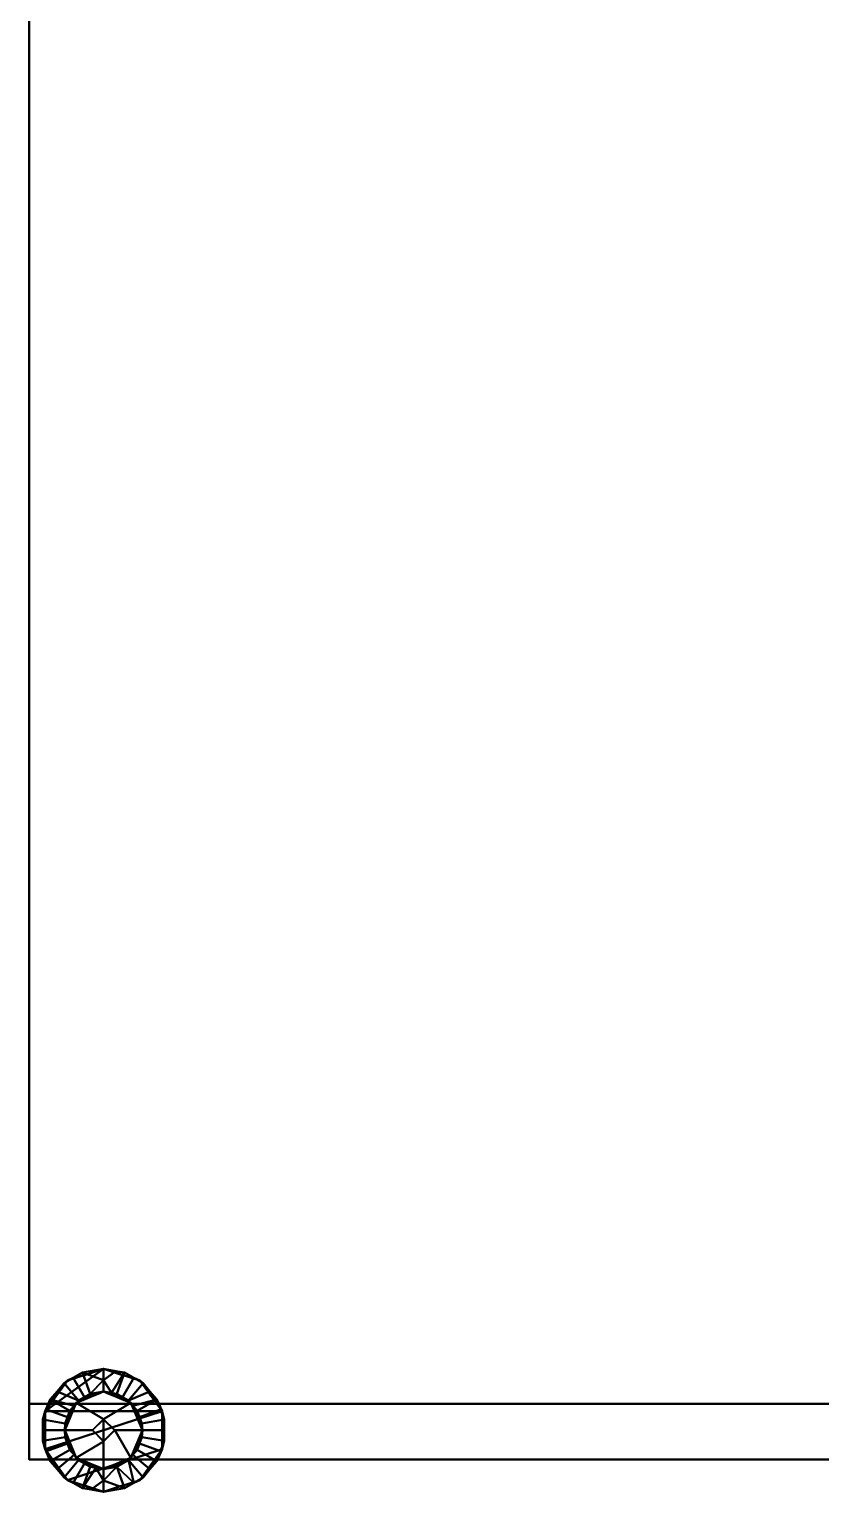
# Model space of a CAD drawing. Header units: millimetres. Extents: x -669 to 1360, y -1670 to 355.
# Drawn here: x 650 to 1004, y -1664 to -1010 of the extents above; entities that cross this region are included whole.
import ezdxf

# ---------------------------------------------------------------- set-up
doc = ezdxf.new("R2010")
doc.units = ezdxf.units.MM
doc.layers.add('I-FURN', color=7, linetype='Continuous', lineweight=40)

msp = doc.modelspace()

# ---------------------------------------------------------------- meshes
at = {"layer": 'I-FURN', "color": 253, "true_color": 0xc9b59b}
mesh = msp.add_polyface(dxfattribs=at)
corners = [(650, -1650, 725), (1331, -1650, 725), (1331, -350, 725), (650, -350, 725)]
mesh.append_faces([[corners[k] for k in face] for face in [(3, 0, 1, 2)]], dxfattribs={"color": 253})
mesh = msp.add_polyface(dxfattribs=at)
corners = [(650, -1650, 700), (650, -350, 700), (1331, -350, 700), (1331, -1650, 700)]
mesh.append_faces([[corners[k] for k in face] for face in [(2, 3, 0, 1)]], dxfattribs={"color": 253})
mesh = msp.add_polyface(dxfattribs=at)
corners = [(650, -1650, 725), (650, -350, 725), (650, -350, 700), (650, -1650, 700)]
mesh.append_faces([[corners[k] for k in face] for face in [(0, 1, 2, 3)]], dxfattribs={"color": 253})
at = {"layer": 'I-FURN', "color": 250, "true_color": 0x191919}
mesh = msp.add_polyface(dxfattribs=at)
corners = [(683.21, -1619.52, 19.92), (683.21, -1616.98, 16.34), (683.21, -1614.44, 12.76), (683.21, -1611.9, 9.18), (683.21, -1609.37, 5.6), (673.81, -1611.02, 5.6), (665.54, -1615.8, 5.6), (659.39, -1623.11, 5.6), (656.13, -1632.09, 5.6), (656.13, -1641.64, 5.6), (659.39, -1650.61, 5.6), (665.53, -1657.93, 5.6), (673.8, -1662.71, 5.6), (683.21, -1664.37, 5.6), (683.21, -1661.83, 9.18), (683.21, -1659.29, 12.76), (683.21, -1656.75, 16.34), (683.21, -1654.22, 19.92), (677.27, -1653.17, 19.92), (672.05, -1650.16, 19.92), (668.18, -1645.54, 19.92), (666.12, -1639.88, 19.92), (666.12, -1633.85, 19.92), (668.18, -1628.19, 19.92), (672.06, -1623.57, 19.92), (677.28, -1620.56, 19.92), (679.71, -1653.6, 19.92), (677.67, -1663.39, 5.6), (662.46, -1619.45, 5.6), (670.12, -1625.88, 19.92), (674.67, -1622.07, 19.92), (669.67, -1613.41, 5.6), (667.15, -1631.02, 19.92), (657.76, -1627.6, 5.6), (656.13, -1636.86, 5.6), (666.12, -1636.86, 19.92), (670.12, -1647.85, 19.92), (662.46, -1654.27, 5.6), (667.15, -1642.71, 19.92), (657.76, -1646.13, 5.6), (669.67, -1660.32, 5.6), (674.66, -1651.66, 19.92)]
mesh.append_faces([[corners[k] for k in face] for face in [(5, 2, 3, 4), (26, 15, 16, 17)]], dxfattribs={"vtx0": -1, "color": 250})
mesh.append_faces([[corners[k] for k in face] for face in [(18, 12, 26)]], dxfattribs={"vtx0": -1, "vtx1": -1, "color": 250})
mesh.append_faces([[corners[k] for k in face] for face in [(5, 25, 2)]], dxfattribs={"vtx0": -1, "vtx1": -1, "vtx2": -1, "color": 250})
mesh.append_faces([[corners[k] for k in face] for face in [(35, 34, 9, 21), (37, 36, 20, 10), (6, 24, 30, 31), (8, 22, 32, 33), (25, 5, 31, 30), (10, 20, 38, 39), (23, 7, 33, 32), (40, 41, 19, 11), (11, 19, 36, 37), (22, 8, 34, 35), (39, 38, 21, 9)]], dxfattribs={"vtx0": -1, "vtx2": -1, "color": 250})
mesh.append_faces([[corners[k] for k in face] for face in [(26, 12, 27, 15)]], dxfattribs={"vtx0": -1, "vtx2": -1, "vtx3": -1, "color": 250})
mesh.append_faces([[corners[k] for k in face] for face in [(23, 29, 7), (6, 28, 24)]], dxfattribs={"vtx1": -1, "vtx2": -1, "color": 250})
mesh.append_faces([[corners[k] for k in face] for face in [(29, 24, 28, 7), (40, 12, 18, 41)]], dxfattribs={"vtx1": -1, "vtx3": -1, "color": 250})
mesh.append_faces([[corners[k] for k in face] for face in [(25, 0, 1, 2), (27, 13, 14, 15)]], dxfattribs={"vtx3": -1, "color": 250})
mesh = msp.add_polyface(dxfattribs=at)
corners = [(683.21, -1664.37), (683.21, -1664.37, 1.4), (683.21, -1664.37, 2.8), (683.21, -1664.37, 4.2), (683.21, -1664.37, 5.6), (673.8, -1662.71, 5.6), (665.53, -1657.93, 5.6), (659.39, -1650.61, 5.6), (656.13, -1641.64, 5.6), (656.13, -1632.09, 5.6), (659.39, -1623.11, 5.6), (665.54, -1615.8, 5.6), (673.81, -1611.02, 5.6), (683.21, -1609.37, 5.6), (683.21, -1609.37, 4.2), (683.21, -1609.37, 2.8), (683.21, -1609.37, 1.4), (683.21, -1609.37), (667.04, -1614.62), (657.05, -1628.37), (657.05, -1645.36), (667.04, -1659.11), (675.13, -1661.74), (677.6, -1663.38, 5.6), (657.05, -1636.87), (662.05, -1652.24), (669.67, -1660.32, 5.6), (657.76, -1646.13, 5.6), (662.05, -1621.49), (675.13, -1611.99), (657.76, -1627.6, 5.6), (669.67, -1613.41, 5.6), (656.13, -1636.86, 5.6), (662.46, -1654.27, 5.6), (662.46, -1619.45, 5.6)]
mesh.append_faces([[corners[k] for k in face] for face in [(29, 15, 16, 17)]], dxfattribs={"vtx0": -1, "color": 250})
mesh.append_faces([[corners[k] for k in face] for face in [(18, 31, 29), (28, 34, 18), (20, 8, 24), (11, 18, 34), (21, 6, 25), (34, 28, 10), (25, 7, 20), (31, 18, 11)]], dxfattribs={"vtx0": -1, "vtx1": -1, "color": 250})
mesh.append_faces([[corners[k] for k in face] for face in [(2, 23, 22), (12, 15, 29)]], dxfattribs={"vtx0": -1, "vtx1": -1, "vtx2": -1, "color": 250})
mesh.append_faces([[corners[k] for k in face] for face in [(22, 5, 26), (10, 28, 19), (22, 23, 5)]], dxfattribs={"vtx0": -1, "vtx2": -1, "color": 250})
mesh.append_faces([[corners[k] for k in face] for face in [(20, 7, 27, 8), (24, 8, 32, 9), (19, 9, 30, 10)]], dxfattribs={"vtx0": -1, "vtx3": -1, "color": 250})
mesh.append_faces([[corners[k] for k in face] for face in [(33, 7, 25, 6), (26, 6, 21), (21, 22, 26), (31, 12, 29), (19, 24, 9)]], dxfattribs={"vtx1": -1, "vtx2": -1, "color": 250})
mesh.append_faces([[corners[k] for k in face] for face in [(3, 4, 23, 2)]], dxfattribs={"vtx2": -1, "color": 250})
mesh.append_faces([[corners[k] for k in face] for face in [(22, 0, 1, 2), (12, 13, 14, 15)]], dxfattribs={"vtx3": -1, "color": 250})
mesh = msp.add_polyface(dxfattribs=at)
corners = [(683.21, -1609.37), (699.37, -1614.62), (709.36, -1628.37), (709.36, -1645.36), (699.37, -1659.11), (683.21, -1664.37), (667.04, -1659.11), (657.05, -1645.36), (657.05, -1628.37), (667.04, -1614.62)]
mesh.append_faces([[corners[k] for k in face] for face in [(6, 3, 4, 5)]], dxfattribs={"vtx0": -1, "color": 250})
mesh.append_faces([[corners[k] for k in face] for face in [(3, 6, 7, 2)]], dxfattribs={"vtx0": -1, "vtx2": -1, "color": 250})
mesh.append_faces([[corners[k] for k in face] for face in [(9, 0, 8)]], dxfattribs={"vtx1": -1, "color": 250})
mesh.append_faces([[corners[k] for k in face] for face in [(7, 8, 2)]], dxfattribs={"vtx1": -1, "vtx2": -1, "color": 250})
mesh.append_faces([[corners[k] for k in face] for face in [(0, 1, 2, 8)]], dxfattribs={"vtx2": -1, "vtx3": -1, "color": 250})
mesh = msp.add_polyface(dxfattribs=at)
corners = [(683.21, -1609.37, 5.6), (692.61, -1611.02, 5.6), (700.89, -1615.8, 5.6), (707.02, -1623.12, 5.6), (710.29, -1632.09, 5.6), (710.29, -1641.64, 5.6), (707.02, -1650.62, 5.6), (700.88, -1657.94, 5.6), (692.61, -1662.71, 5.6), (683.21, -1664.37, 5.6), (683.21, -1664.37, 4.2), (683.21, -1664.37, 2.8), (683.21, -1664.37, 1.4), (683.21, -1664.37), (699.37, -1659.11), (709.36, -1645.36), (709.36, -1628.37), (699.37, -1614.62), (683.21, -1609.37), (683.21, -1609.37, 1.4), (683.21, -1609.37, 2.8), (683.21, -1609.37, 4.2), (691.29, -1611.99), (688.81, -1610.35, 5.6), (709.36, -1636.87), (704.37, -1621.49), (696.75, -1613.41, 5.6), (708.66, -1627.61, 5.6), (704.37, -1652.24), (691.29, -1661.74), (708.66, -1646.13, 5.6), (696.74, -1660.32, 5.6), (710.29, -1636.87, 5.6), (703.96, -1619.46, 5.6), (703.95, -1654.28, 5.6)]
mesh.append_faces([[corners[k] for k in face] for face in [(17, 2, 25), (28, 34, 14), (25, 3, 16), (7, 14, 34), (16, 4, 24), (34, 28, 6), (31, 14, 7), (14, 31, 29)]], dxfattribs={"vtx0": -1, "vtx1": -1, "color": 250})
mesh.append_faces([[corners[k] for k in face] for face in [(23, 22, 20), (8, 11, 29)]], dxfattribs={"vtx0": -1, "vtx1": -1, "vtx2": -1, "color": 250})
mesh.append_faces([[corners[k] for k in face] for face in [(22, 23, 1), (22, 1, 26), (6, 28, 15)]], dxfattribs={"vtx0": -1, "vtx2": -1, "color": 250})
mesh.append_faces([[corners[k] for k in face] for face in [(16, 3, 27, 4), (24, 4, 32, 5)]], dxfattribs={"vtx0": -1, "vtx3": -1, "color": 250})
mesh.append_faces([[corners[k] for k in face] for face in [(33, 3, 25, 2), (26, 2, 17), (17, 22, 26), (30, 6, 15, 5), (31, 8, 29), (15, 24, 5)]], dxfattribs={"vtx1": -1, "vtx2": -1, "color": 250})
mesh.append_faces([[corners[k] for k in face] for face in [(21, 0, 23, 20), (12, 13, 29, 11)]], dxfattribs={"vtx2": -1, "color": 250})
mesh.append_faces([[corners[k] for k in face] for face in [(22, 18, 19, 20), (8, 9, 10, 11)]], dxfattribs={"vtx3": -1, "color": 250})
mesh = msp.add_polyface(dxfattribs=at)
corners = [(683.21, -1664.37, 5.6), (692.61, -1662.71, 5.6), (700.88, -1657.94, 5.6), (707.02, -1650.62, 5.6), (710.29, -1641.64, 5.6), (710.29, -1632.09, 5.6), (707.02, -1623.12, 5.6), (700.89, -1615.8, 5.6), (692.61, -1611.02, 5.6), (683.21, -1609.37, 5.6), (683.21, -1611.9, 9.18), (683.21, -1614.44, 12.76), (683.21, -1616.98, 16.34), (683.21, -1619.52, 19.92), (689.14, -1620.56, 19.92), (694.36, -1623.58, 19.92), (698.23, -1628.19, 19.92), (700.29, -1633.85, 19.92), (700.29, -1639.88, 19.92), (698.23, -1645.54, 19.92), (694.36, -1650.16, 19.92), (689.14, -1653.17, 19.92), (683.21, -1654.22, 19.92), (683.21, -1656.75, 16.34), (683.21, -1659.29, 12.76), (683.21, -1661.83, 9.18), (686.7, -1620.13, 19.92), (688.75, -1610.34, 5.6), (696.29, -1647.85, 19.92), (703.95, -1654.28, 5.6), (696.74, -1660.32, 5.6), (691.75, -1651.66, 19.92), (708.66, -1646.13, 5.6), (699.26, -1642.71, 19.92), (710.29, -1636.87, 5.6), (700.29, -1636.87, 19.92), (703.96, -1619.46, 5.6), (696.3, -1625.88, 19.92), (708.66, -1627.61, 5.6), (699.26, -1631.02, 19.92), (696.75, -1613.41, 5.6), (691.75, -1622.07, 19.92)]
mesh.append_faces([[corners[k] for k in face] for face in [(26, 11, 12, 13)]], dxfattribs={"vtx0": -1, "color": 250})
mesh.append_faces([[corners[k] for k in face] for face in [(2, 20, 30), (30, 21, 1), (14, 8, 26)]], dxfattribs={"vtx0": -1, "vtx1": -1, "color": 250})
mesh.append_faces([[corners[k] for k in face] for face in [(21, 24, 1)]], dxfattribs={"vtx0": -1, "vtx1": -1, "vtx2": -1, "color": 250})
mesh.append_faces([[corners[k] for k in face] for face in [(36, 15, 37, 6), (6, 37, 16)]], dxfattribs={"vtx0": -1, "vtx2": -1, "color": 250})
mesh.append_faces([[corners[k] for k in face] for face in [(26, 8, 27, 11)]], dxfattribs={"vtx0": -1, "vtx2": -1, "vtx3": -1, "color": 250})
mesh.append_faces([[corners[k] for k in face] for face in [(30, 20, 31, 21)]], dxfattribs={"vtx0": -1, "vtx3": -1, "color": 250})
mesh.append_faces([[corners[k] for k in face] for face in [(36, 7, 15)]], dxfattribs={"vtx1": -1, "vtx2": -1, "color": 250})
mesh.append_faces([[corners[k] for k in face] for face in [(19, 28, 29, 3), (18, 33, 32, 4), (2, 29, 28, 20), (33, 19, 3, 32), (17, 35, 34, 5), (16, 39, 38, 6), (14, 41, 40, 8), (39, 17, 5, 38), (4, 34, 35, 18), (41, 15, 7, 40)]], dxfattribs={"vtx1": -1, "vtx3": -1, "color": 250})
mesh.append_faces([[corners[k] for k in face] for face in [(25, 0, 1, 24)]], dxfattribs={"vtx2": -1, "color": 250})
mesh.append_faces([[corners[k] for k in face] for face in [(21, 22, 23, 24), (27, 9, 10, 11)]], dxfattribs={"vtx3": -1, "color": 250})
mesh = msp.add_polyface(dxfattribs=at)
corners = [(683.21, -1654.22, 19.92), (683.21, -1654.22, 22.5), (683.21, -1654.22, 25.07), (683.21, -1654.22, 27.65), (683.21, -1654.22, 30.22), (670.94, -1649.13, 30.22), (665.86, -1636.87, 30.22), (670.94, -1624.6, 30.22), (683.21, -1619.52, 30.22), (683.21, -1619.52, 27.65), (683.21, -1619.52, 25.07), (683.21, -1619.52, 22.5), (683.21, -1619.52, 19.92), (677.28, -1620.56, 19.92), (672.06, -1623.57, 19.92), (668.18, -1628.19, 19.92), (666.12, -1633.85, 19.92), (666.12, -1639.88, 19.92), (668.18, -1645.54, 19.92), (672.05, -1650.16, 19.92), (677.27, -1653.17, 19.92), (677.07, -1651.67, 30.22), (668.4, -1643, 30.22), (668.4, -1630.73, 30.22), (677.07, -1622.06, 30.22), (680.8, -1653.22, 30.22), (680.8, -1620.51, 30.22), (680.59, -1653.75, 19.92), (670.12, -1647.85, 19.92), (674.01, -1650.4, 30.22), (667.15, -1642.71, 19.92), (669.67, -1627.66, 30.22), (667.15, -1631.02, 19.92), (674.67, -1622.07, 19.92), (666.12, -1636.86, 19.92), (669.67, -1646.07, 30.22), (674.66, -1651.66, 19.92), (670.12, -1625.88, 19.92), (674.01, -1623.33, 30.22), (667.13, -1633.8, 30.22), (667.13, -1639.93, 30.22)]
mesh.append_faces([[corners[k] for k in face] for face in [(25, 2, 3, 4), (13, 10, 11, 12)]], dxfattribs={"vtx0": -1, "color": 250})
mesh.append_faces([[corners[k] for k in face] for face in [(23, 32, 39), (20, 21, 36), (29, 36, 21), (35, 28, 5), (36, 29, 19), (32, 23, 15), (5, 19, 29), (33, 24, 13), (31, 15, 23), (21, 20, 25), (40, 30, 22), (26, 13, 24), (28, 35, 18), (30, 40, 17), (18, 22, 30), (16, 39, 32), (7, 37, 31)]], dxfattribs={"vtx0": -1, "vtx1": -1, "color": 250})
mesh.append_faces([[corners[k] for k in face] for face in [(2, 25, 27), (10, 13, 26)]], dxfattribs={"vtx0": -1, "vtx1": -1, "vtx2": -1, "color": 250})
mesh.append_faces([[corners[k] for k in face] for face in [(16, 6, 39), (7, 14, 37), (14, 7, 38), (38, 33, 14)]], dxfattribs={"vtx0": -1, "vtx2": -1, "color": 250})
mesh.append_faces([[corners[k] for k in face] for face in [(6, 16, 34, 17)]], dxfattribs={"vtx0": -1, "vtx3": -1, "color": 250})
mesh.append_faces([[corners[k] for k in face] for face in [(1, 2, 27, 0)]], dxfattribs={"vtx1": -1, "color": 250})
mesh.append_faces([[corners[k] for k in face] for face in [(28, 19, 5), (38, 24, 33), (20, 27, 25), (37, 15, 31), (35, 22, 18), (40, 6, 17)]], dxfattribs={"vtx1": -1, "vtx2": -1, "color": 250})
mesh.append_faces([[corners[k] for k in face] for face in [(26, 8, 9, 10)]], dxfattribs={"vtx3": -1, "color": 250})
mesh = msp.add_polyface(dxfattribs=at)
corners = [(683.21, -1654.22, 30.22), (695.48, -1649.13, 30.22), (700.56, -1636.87, 30.22), (695.48, -1624.6, 30.22), (683.21, -1619.52, 30.22), (670.94, -1624.6, 30.22), (665.86, -1636.87, 30.22), (670.94, -1649.13, 30.22), (683.21, -1641.87, 30.22), (678.21, -1636.87, 30.22), (683.21, -1631.87, 30.22), (688.21, -1636.87, 30.22)]
mesh.append_faces([[corners[k] for k in face] for face in [(0, 8, 7)]], dxfattribs={"vtx0": -1, "vtx1": -1, "color": 250})
mesh.append_faces([[corners[k] for k in face] for face in [(3, 10, 11, 2), (1, 11, 8, 0), (7, 8, 9, 6)]], dxfattribs={"vtx0": -1, "vtx2": -1, "color": 250})
mesh.append_faces([[corners[k] for k in face] for face in [(10, 3, 4, 5)]], dxfattribs={"vtx0": -1, "vtx3": -1, "color": 250})
mesh.append_faces([[corners[k] for k in face] for face in [(1, 2, 11)]], dxfattribs={"vtx1": -1, "vtx2": -1, "color": 250})
mesh.append_faces([[corners[k] for k in face] for face in [(9, 10, 5, 6)]], dxfattribs={"vtx1": -1, "vtx3": -1, "color": 250})
mesh = msp.add_polyface(dxfattribs=at)
corners = [(683.21, -1619.52, 30.22), (695.48, -1624.6, 30.22), (700.56, -1636.87, 30.22), (695.48, -1649.13, 30.22), (683.21, -1654.22, 30.22), (683.21, -1654.22, 27.65), (683.21, -1654.22, 25.07), (683.21, -1654.22, 22.5), (683.21, -1654.22, 19.92), (689.14, -1653.17, 19.92), (694.36, -1650.16, 19.92), (698.23, -1645.54, 19.92), (700.29, -1639.88, 19.92), (700.29, -1633.85, 19.92), (698.23, -1628.19, 19.92), (694.36, -1623.58, 19.92), (689.14, -1620.56, 19.92), (683.21, -1619.52, 19.92), (683.21, -1619.52, 22.5), (683.21, -1619.52, 25.07), (683.21, -1619.52, 27.65), (689.34, -1622.06, 30.22), (698.02, -1630.73, 30.22), (698.02, -1643, 30.22), (689.34, -1651.67, 30.22), (685.61, -1620.51, 30.22), (685.61, -1653.22, 30.22), (685.83, -1619.98, 19.92), (696.3, -1625.88, 19.92), (692.41, -1623.33, 30.22), (699.29, -1633.8, 30.22), (699.26, -1642.71, 19.92), (691.75, -1651.66, 19.92), (696.29, -1647.85, 19.92), (700.29, -1636.87, 19.92), (696.75, -1627.66, 30.22), (691.75, -1622.07, 19.92), (699.26, -1631.02, 19.92), (692.41, -1650.4, 30.22), (696.75, -1646.07, 30.22), (699.29, -1639.93, 30.22)]
mesh.append_faces([[corners[k] for k in face] for face in [(25, 19, 20, 0)]], dxfattribs={"vtx0": -1, "color": 250})
mesh.append_faces([[corners[k] for k in face] for face in [(16, 21, 36), (1, 15, 29), (29, 36, 21), (3, 33, 39), (11, 39, 33), (32, 24, 9), (28, 35, 14), (33, 3, 10), (21, 16, 25), (37, 30, 13), (36, 29, 15), (12, 40, 31), (23, 31, 40)]], dxfattribs={"vtx0": -1, "vtx1": -1, "color": 250})
mesh.append_faces([[corners[k] for k in face] for face in [(19, 25, 27), (9, 26, 6)]], dxfattribs={"vtx0": -1, "vtx1": -1, "vtx2": -1, "color": 250})
mesh.append_faces([[corners[k] for k in face] for face in [(14, 35, 22), (12, 2, 40), (11, 23, 39), (10, 3, 38), (13, 30, 2), (23, 11, 31), (28, 1, 35)]], dxfattribs={"vtx0": -1, "vtx2": -1, "color": 250})
mesh.append_faces([[corners[k] for k in face] for face in [(2, 12, 34, 13)]], dxfattribs={"vtx0": -1, "vtx3": -1, "color": 250})
mesh.append_faces([[corners[k] for k in face] for face in [(18, 19, 27, 17)]], dxfattribs={"vtx1": -1, "color": 250})
mesh.append_faces([[corners[k] for k in face] for face in [(22, 30, 37), (28, 15, 1), (37, 14, 22), (38, 24, 32), (32, 10, 38), (24, 26, 9), (16, 27, 25)]], dxfattribs={"vtx1": -1, "vtx2": -1, "color": 250})
mesh.append_faces([[corners[k] for k in face] for face in [(7, 8, 9, 6)]], dxfattribs={"vtx2": -1, "color": 250})
mesh.append_faces([[corners[k] for k in face] for face in [(26, 4, 5, 6)]], dxfattribs={"vtx3": -1, "color": 250})
at = {"layer": 'I-FURN', "color": 253, "true_color": 0xc9b59b}
mesh = msp.add_polyface(dxfattribs=at)
corners = [(650, -1625, 29.6), (650, -1625, 700), (1331, -1625, 700), (1331, -1625, 29.6)]
mesh.append_faces([[corners[k] for k in face] for face in [(2, 3, 0, 1)]], dxfattribs={"color": 253})
mesh = msp.add_polyface(dxfattribs=at)
corners = [(650, -1650, 29.6), (650, -1650, 700), (650, -1625, 700), (650, -1625, 29.6)]
mesh.append_faces([[corners[k] for k in face] for face in [(0, 1, 2, 3)]], dxfattribs={"color": 253})
mesh = msp.add_polyface(dxfattribs=at)
corners = [(650, -1650, 700), (1331, -1650, 700), (1331, -1625, 700), (650, -1625, 700)]
mesh.append_faces([[corners[k] for k in face] for face in [(3, 0, 1, 2)]], dxfattribs={"color": 253})
mesh = msp.add_polyface(dxfattribs=at)
corners = [(1331, -1650, 29.6), (650, -1650, 29.6), (650, -1625, 29.6), (1331, -1625, 29.6)]
mesh.append_faces([[corners[k] for k in face] for face in [(0, 1, 2, 3)]], dxfattribs={"color": 253})
at = {"layer": 'I-FURN', "color": 250, "true_color": 0x191919}
mesh = msp.add_polyface(dxfattribs=at)
corners = [(683.21, -1631.87, 35), (683.21, -1631.87, 33.81), (683.21, -1631.87, 32.61), (683.21, -1631.87, 31.42), (683.21, -1631.87, 30.22), (678.21, -1636.87, 30.22), (683.21, -1641.87, 30.22), (683.21, -1641.87, 31.42), (683.21, -1641.87, 32.61), (683.21, -1641.87, 33.81), (683.21, -1641.87, 35), (678.21, -1636.87, 35)]
mesh.append_faces([[corners[k] for k in face] for face in [(2, 5, 8), (8, 11, 2)]], dxfattribs={"vtx0": -1, "vtx1": -1, "vtx2": -1, "color": 250})
mesh.append_faces([[corners[k] for k in face] for face in [(1, 2, 11, 0)]], dxfattribs={"vtx1": -1, "color": 250})
mesh.append_faces([[corners[k] for k in face] for face in [(3, 4, 5, 2), (9, 10, 11, 8)]], dxfattribs={"vtx2": -1, "color": 250})
mesh.append_faces([[corners[k] for k in face] for face in [(5, 6, 7, 8)]], dxfattribs={"vtx3": -1, "color": 250})
mesh = msp.add_polyface(dxfattribs=at)
corners = [(683.21, -1631.97, 50.22), (683.21, -1631.97, 46.42), (683.21, -1631.97, 42.61), (683.21, -1631.97, 38.81), (683.21, -1631.97, 35), (678.31, -1636.87, 35), (683.21, -1641.77, 35), (683.21, -1641.77, 38.81), (683.21, -1641.77, 42.61), (683.21, -1641.77, 46.42), (683.21, -1641.77, 50.22), (678.31, -1636.87, 50.22)]
mesh.append_faces([[corners[k] for k in face] for face in [(8, 11, 5)]], dxfattribs={"vtx0": -1, "vtx1": -1, "vtx2": -1, "color": 250})
mesh.append_faces([[corners[k] for k in face] for face in [(11, 1, 2, 5)]], dxfattribs={"vtx0": -1, "vtx2": -1, "vtx3": -1, "color": 250})
mesh.append_faces([[corners[k] for k in face] for face in [(3, 4, 5, 2), (11, 0, 1), (9, 10, 11, 8)]], dxfattribs={"vtx2": -1, "color": 250})
mesh.append_faces([[corners[k] for k in face] for face in [(5, 6, 7, 8)]], dxfattribs={"vtx3": -1, "color": 250})
mesh = msp.add_polyface(dxfattribs=at)
corners = [(683.21, -1641.77, 50.22), (688.11, -1636.87, 50.22), (683.21, -1631.97, 50.22), (678.31, -1636.87, 50.22)]
mesh.append_faces([[corners[k] for k in face] for face in [(0, 1, 2, 3)]], dxfattribs={"color": 250})
mesh = msp.add_polyface(dxfattribs=at)
corners = [(683.21, -1641.87, 30.22), (688.21, -1636.87, 30.22), (683.21, -1631.87, 30.22), (683.21, -1631.87, 31.42), (683.21, -1631.87, 32.61), (683.21, -1631.87, 33.81), (683.21, -1631.87, 35), (688.21, -1636.87, 35), (683.21, -1641.87, 35), (683.21, -1641.87, 33.81), (683.21, -1641.87, 32.61), (683.21, -1641.87, 31.42)]
mesh.append_faces([[corners[k] for k in face] for face in [(1, 10, 11, 0), (7, 4, 5, 6)]], dxfattribs={"vtx0": -1, "color": 250})
mesh.append_faces([[corners[k] for k in face] for face in [(7, 10, 4), (1, 4, 10)]], dxfattribs={"vtx0": -1, "vtx1": -1, "vtx2": -1, "color": 250})
mesh.append_faces([[corners[k] for k in face] for face in [(7, 8, 9, 10), (1, 2, 3, 4)]], dxfattribs={"vtx3": -1, "color": 250})
mesh = msp.add_polyface(dxfattribs=at)
corners = [(683.21, -1641.77, 35), (688.11, -1636.87, 35), (683.21, -1631.97, 35), (683.21, -1631.97, 38.81), (683.21, -1631.97, 42.61), (683.21, -1631.97, 46.42), (683.21, -1631.97, 50.22), (688.11, -1636.87, 50.22), (683.21, -1641.77, 50.22), (683.21, -1641.77, 46.42), (683.21, -1641.77, 42.61), (683.21, -1641.77, 38.81)]
mesh.append_faces([[corners[k] for k in face] for face in [(1, 10, 11, 0)]], dxfattribs={"vtx0": -1, "color": 250})
mesh.append_faces([[corners[k] for k in face] for face in [(7, 10, 1)]], dxfattribs={"vtx0": -1, "vtx1": -1, "vtx2": -1, "color": 250})
mesh.append_faces([[corners[k] for k in face] for face in [(7, 1, 4, 5)]], dxfattribs={"vtx0": -1, "vtx1": -1, "vtx3": -1, "color": 250})
mesh.append_faces([[corners[k] for k in face] for face in [(6, 7, 5)]], dxfattribs={"vtx1": -1, "color": 250})
mesh.append_faces([[corners[k] for k in face] for face in [(7, 8, 9, 10), (1, 2, 3, 4)]], dxfattribs={"vtx3": -1, "color": 250})
at = {"layer": 'I-FURN', "color": 253, "true_color": 0xc9b59b}
mesh = msp.add_polyface(dxfattribs=at)
corners = [(650, -1650, 29.6), (1331, -1650, 29.6), (1331, -1650, 700), (650, -1650, 700)]
mesh.append_faces([[corners[k] for k in face] for face in [(2, 3, 0, 1)]], dxfattribs={"color": 253})
mesh = msp.add_polyface(dxfattribs=at)
corners = [(1331, -1650, 725), (650, -1650, 725), (650, -1650, 700), (1331, -1650, 700)]
mesh.append_faces([[corners[k] for k in face] for face in [(0, 1, 2, 3)]], dxfattribs={"color": 253})

doc.saveas('drawing.dxf')
